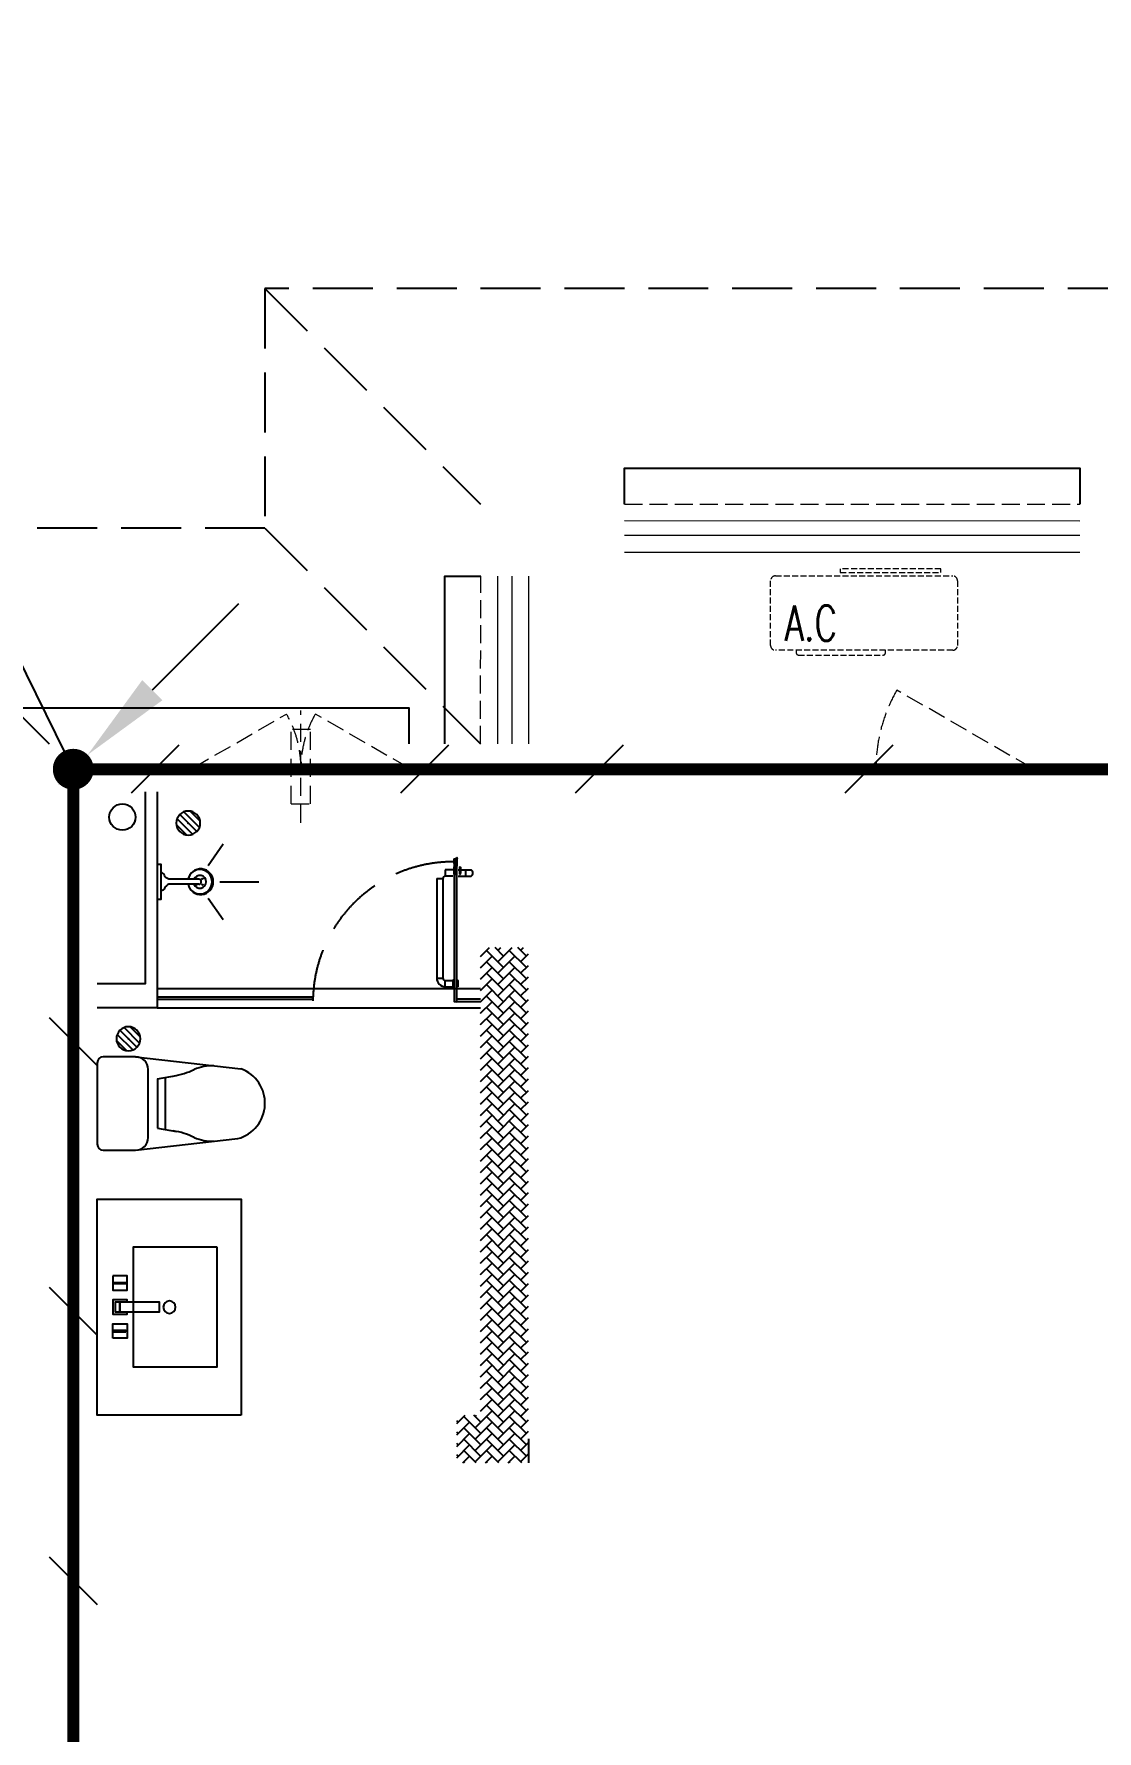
# Model space of a CAD drawing. Extents: x 3002737 to 4077523, y -995787 to -7267.
# Drawn here: x 3130973 to 3135410, y -780214 to -773133 of the extents above; entities that cross this region are included whole.
import ezdxf

# ---------------------------------------------------------------- set-up
doc = ezdxf.new("R2010")
doc.units = 0
doc.header["$LTSCALE"] = 1000
doc.header["$MEASUREMENT"] = 0
for name, pattern in [('CENTER2', [1.125, 0.75, -0.125, 0.125, -0.125]), ('DASH', [0.35, 0.25, -0.1]), ('HIDDEN', [0.375, 0.25, -0.125])]:
    doc.linetypes.add(name, pattern=pattern)
doc.layers.get('0').update_dxf_attribs({"linetype": 'CONTINUOUS'})
for name, color, linetype in [('!!电气', 1, 'CONTINUOUS'), ('DIM-照明', 7, 'CONTINUOUS'), ('IP-bath&kitchen-JOHNSON', 4, 'CONTINUOUS'), ('LVTRY', 252, 'CONTINUOUS'), ('LWIRE', 4, 'CONTINUOUS'), ('P-bath&kitchen-JOHNSON', 4, 'CONTINUOUS'), ('SHTLN', 4, 'CONTINUOUS'), ('VPIPE-中水', 122, 'CONTINUOUS'), ('WIRE-接地', 2, 'CONTINUOUS'), ('保温', 6, 'CONTINUOUS'), ('卫生间', 6, 'CONTINUOUS'), ('看线', 185, 'CONTINUOUS')]:
    doc.layers.add(name, color=color, linetype=linetype)
for name, color, linetype, lineweight in [('WINDOW', 146, 'CONTINUOUS', 20), ('平面-栏杆', 56, 'CONTINUOUS', 15), ('平面-看线', 252, 'CONTINUOUS', 15), ('平面-空调室内机', 176, 'CONTINUOUS', 9), ('平面-空调预留孔', 252, 'CONTINUOUS', 15)]:
    doc.layers.add(name, color=color, linetype=linetype, lineweight=lineweight)
doc.styles.add('_TCH_DIM', font='SIMPLEX', dxfattribs={"bigfont": 'GBCBIG'})
doc.styles.get("Standard").update_dxf_attribs({"font": 'gbenor.shx', "bigfont": 'gbcbig.shx'})
pattern_1 = [(45, (-420616.58, -363823.725), (0, 47.4157523), [100.584, -33.528]), (135, (-420592.87, -363800.017), (3e-15, 47.4157523), [100.584, -33.528])]

# ---------------------------------------------------------------- blocks, each defined once
blk = doc.blocks.new('rrrrrrrrrrrra')
at = {"color": 8}
for p, q in [((-112.4, 458.7), (-112.4, 324.3)), ((252.6, 483.7), (-87.4, 483.7)), ((277.6, 324.3), (277.6, 458.7)), ((-112.4, 324.3), (-63.7, -103.4)), ((277.6, 324.3), (227.5, -115.6)), ((-59.1, 271.1), (224.3, 271.1)), ((-20.6, 232.4), (-34.2, 153.6)), ((185.8, 232.4), (-20.6, 232.4)), ((185.8, 232.4), (199.4, 153.6)), ((191.3, 200.5), (-26.1, 200.5))]:
    blk.add_line(p, q, dxfattribs=at)
for centre, radius, start, end in [((-87.4, 458.7), 25, 90, 180), ((252.6, 458.7), 25, 0, 90), ((-59.1, 324.3), 53.3, 180, 270), ((224.3, 324.3), 53.3, 270, 0), ((-322.6, 209.8), 293.8, 333.53685, 351.48282), ((487.8, 209.8), 293.8, 188.51718, 206.46315), ((149, -3.2), 224.1, 158.52022, 180), ((16.2, -3.2), 224.1, 0, 21.47978), ((83.8, -63.6), 152.8, 195.07732, 340.11812)]:
    blk.add_arc(centre, radius, start, end, dxfattribs=at)
blk = doc.blocks.new('A$C1E0F638F')
for points in [[(499.7, 435.1), (499.7, 85.1), (0, 85.1), (0, 435.1)], [(269.9, 30), (229.9, 30), (229.9, 195), (269.9, 195)], [(119.9, 0), (179.9, 0), (179.9, 60), (119.9, 60)], [(146.9, 55), (152.9, 55), (152.9, 5), (146.9, 5)], [(229.9, 30), (269.9, 30), (269.9, 10), (229.9, 10)], [(379.9, 0), (319.9, 0), (319.9, 60), (379.9, 60)], [(352.9, 55), (346.9, 55), (346.9, 5), (352.9, 5)]]:
    blk.add_lwpolyline(points, close=True)
blk.add_lwpolyline([(269.9, 60), (279.9, 60), (279.9, 0), (219.9, 0), (219.9, 60), (229.9, 60)])
blk.add_circle((249.9, 236.3), 26)
blk = doc.blocks.new('$lvtry$00000171')
for p, q in [((-74, 11), (-11, 74)), ((-70, -27), (27, 70)), ((-53, -53), (53, 53)), ((-27, -70), (70, 27)), ((11, -74), (74, -11))]:
    blk.add_line(p, q)
blk.add_circle((0, 0), 75)
blk.add_point((0, 0))
blk = doc.blocks.new('A$C5DCB2F21')
at = {"layer": 'IP-bath&kitchen-JOHNSON', "color": 8}
for p, q in [((73.6, 0), (-73.6, 0)), ((-10.5, -173.5), (-10.5, -49.3)), ((10.6, -173.5), (10.6, -49.3)), ((-68.3, -213.2), (-157.7, -275)), ((-0.1, -261.4), (-0.1, -424.7)), ((68.2, -213.2), (157.6, -275))]:
    blk.add_line(p, q, dxfattribs=at)
blk.add_lwpolyline([(73.6, 0), (73.6, -15.8), (-73.6, -15.8), (-73.6, 0)], dxfattribs=at)
for points in [[(-26.3, -30.7, -0.364142), (-37.8, -15.8, -0.020495)], [(-10.5, -49.4, 0.214893), (-26.3, -30.7, 7.649644)], [(10.6, -49.3, -0.21439), (26.3, -30.7, -7.649644)], [(26.3, -30.7, 0.364142), (37.8, -15.8, 0.020495)]]:
    blk.add_lwpolyline(points, format="xyb", dxfattribs=at)
blk.add_arc((0, -173.5), 10.5, 180, 0, dxfattribs=at)
for centre, major_axis, ratio, start_param, end_param in [((0, -181.3), (53.6, 0), 0.987577, 1.76809, 7.656688), ((0, -178.8), (-51, 0), 0.990052, -1.36297, 4.504563), ((0, -177.8), (-26.8, 0), 0.994812, -1.167677, 4.309269), ((-12.4, -164.7), (0, 1.43), 0.85, -1.570796, 4.712389), ((-12.4, -189.2), (0, 1.43), 0.85, 4.712389, 10.995574), ((12.5, -164.7), (0, 1.43), 0.85, 4.712389, 10.995574), ((12.5, -189.2), (0, 1.43), 0.85, 4.712389, 10.995574)]:
    blk.add_ellipse(centre, major_axis=major_axis, ratio=ratio, start_param=start_param, end_param=end_param, dxfattribs=at)
blk = doc.blocks.new('GDGDRGDGRD')
blk.add_hatch(color=252).paths.add_polyline_path([(491782.3, 524769), (491781.2, 524771.8), (491772.9, 524768.4), (491774, 524765.6)])
at = {"color": 252}
for p, q in [((491771.2, 524768.2), (491783, 524773.1)), ((491771.9, 524767.9), (491772.4, 524768.2)), ((491772, 524751.9), (491774.2, 524751.4)), ((491774.2, 524751.4), (491772.1, 524751.5)), ((491782.8, 524759.9), (491772.3, 524759.9)), ((491772.4, 524768.2), (491773.7, 524764.9)), ((491782.8, 524761.2), (491772.4, 524761.2)), ((491772.6, 524759.9), (491772.6, 524740.3)), ((491773.7, 524764.9), (491783, 524768.8)), ((491777.6, 524770.8), (491777.6, 524731.7)), ((491783.2, 524752), (491781, 524751.5)), ((491781, 524751.5), (491783.1, 524751.5)), ((491781.6, 524772), (491783.3, 524772.7)), ((491781.6, 524772), (491783, 524768.8)), ((491782.6, 524759.9), (491782.6, 524738.5))]:
    blk.add_line(p, q, dxfattribs=at)
for centre, radius, start, end in [((491783.7, 524755), 13.5, 155.15235, 208.97795), ((491771.6, 524767.3), 1, 111.52657, 175.76516), ((491791.1, 524766.6), 20.5, 177.99149, 196.90025), ((491772.1, 524767.5), 0.5, 112.73297, 178.05418), ((491791.1, 524766.7), 19.5, 177.46581, 196.24837), ((491786.2, 524755.4), 14.6, 161.89734, 193.71468), ((491772.3, 524748.7), 0.5, 208.97795, 24.22835), ((491781.4, 524752.8), 9.42, 188.01541, 204.22835), ((491782.7, 524748.6), 0.5, 155.41865, 330.15022), ((491771.6, 524753.7), 11.7, 335.41865, 349.51767), ((491806.6, 524764.1), 24, 160.76087, 187.04874), ((491771.3, 524755.4), 12.4, 343.94508, 21.34777), ((491783.4, 524772), 1.17, 340.04011, 112.53297), ((491771.5, 524755), 13.4, 330.15022, 25.08154), ((491783.5, 524772.2), 0.5, 340.76087, 112.53297), ((491803.9, 524764.6), 20.6, 160.04011, 190.84731)]:
    blk.add_arc(centre, radius, start, end, dxfattribs=at)
blk.add_open_spline([(491772.6, 524740.3), (491773.5, 524739.5), (491775.3, 524737.9), (491778.5, 524741.7), (491781, 524739.7), (491782.6, 524738.5)], degree=3, knots=[0, 0, 0, 0, 3.066329, 6.218313, 11.124135, 11.124135, 11.124135, 11.124135])
at = {"layer": 'IP-bath&kitchen-JOHNSON', "color": 252}
for p, q in [((490532.6, 524228.1), (491882.6, 524228.1)), ((490532.6, 524193.1), (491182.6, 524193.1)), ((490532.6, 524183.1), (491182.6, 524183.1)), ((491182.6, 524183.1), (491182.6, 524193.1)), ((491882.6, 524183.1), (491782.6, 524183.1)), ((491782.6, 524173.1), (491782.6, 524183.1)), ((491882.6, 524173.1), (491782.6, 524173.1)), ((490532.6, 524148.1), (491882.6, 524148.1))]:
    blk.add_line(p, q, dxfattribs=at)
for points in [[(490532.6, 525048.5), (490532.6, 524148.1), (490282.6, 524148.1)], [(490482.6, 525048.5), (490482.6, 524248.1), (490282.6, 524248.1)]]:
    blk.add_lwpolyline(points, dxfattribs=at)
at = {"layer": 'LVTRY', "color": 252}
blk.add_lwpolyline([(490882.6, 522448.5), (490282.6, 522448.5), (490282.6, 523348.5), (490882.6, 523348.5)], close=True, dxfattribs=at)
at = {"layer": 'P-bath&kitchen-JOHNSON', "color": 252}
for p, q in [((491735.2, 524722.6), (491735.2, 524697.2)), ((491766.9, 524722.6), (491735.2, 524722.6)), ((491772.5, 524735.5), (491778.8, 524735.5)), ((491772.5, 524705.5), (491772.5, 524735.5)), ((491775.4, 524735.5), (491777.7, 524733.2)), ((491775.4, 524716.5), (491775.4, 524735.5)), ((491775.4, 524724.6), (491775.4, 524705.5)), ((491777.7, 524718), (491777.7, 524733.2)), ((491778.8, 524735.5), (491780.5, 524733.8)), ((491778.8, 524733.2), (491778.8, 524735.5)), ((491780.5, 524733.2), (491780.5, 524733.8)), ((491788.8, 524722.6), (491843.5, 524722.6)), ((491794.2, 524735.5), (491797.1, 524735.5)), ((491794.2, 524735.5), (491794.2, 524705.5)), ((491797.1, 524735.5), (491799.4, 524733.2)), ((491797.1, 524735.5), (491797.1, 524718.1)), ((491797.1, 524705.5), (491797.1, 524723)), ((491799.4, 524707.9), (491799.4, 524733.2)), ((491820.4, 524697.2), (491820.4, 524722.6)), ((491699.5, 524686.9), (491699.5, 524271.2)), ((491699.5, 524686.9), (491724.8, 524686.9)), ((491724.8, 524686.9), (491724.8, 524271.2)), ((491766.9, 524697.2), (491735.2, 524697.2)), ((491772.5, 524705.5), (491778.8, 524705.5)), ((491775.4, 524705.5), (491777.7, 524707.8)), ((491777.7, 524718), (491777.7, 524707.8)), ((491778.8, 524707.8), (491778.8, 524705.5)), ((491778.8, 524705.5), (491780.5, 524707.3)), ((491780.5, 524707.8), (491780.5, 524707.3)), ((491788.8, 524697.2), (491843.5, 524697.2)), ((491794.2, 524705.5), (491797.1, 524705.5)), ((491797.1, 524705.5), (491799.4, 524707.9)), ((491699.5, 524271.2), (491724.8, 524271.2)), ((491735.2, 524235.5), (491735.2, 524260.8)), ((491735.2, 524260.8), (491766.9, 524260.8)), ((491735.2, 524235.5), (491766.9, 524235.5)), ((491769.2, 524263.1), (491766.9, 524260.8)), ((491766.9, 524260.8), (491766.9, 524235.5)), ((491769.2, 524233.2), (491766.9, 524235.5)), ((491769.2, 524263.1), (491769.2, 524233.2)), ((491772, 524263.1), (491769.2, 524263.1)), ((491772, 524233.2), (491769.2, 524233.2)), ((491772, 524263.1), (491772, 524233.2)), ((491783.6, 524263.1), (491786.4, 524263.1)), ((491783.6, 524233.2), (491783.6, 524263.1)), ((491783.6, 524233.2), (491786.4, 524233.2)), ((491786.4, 524233.2), (491786.4, 524263.1)), ((491786.4, 524263.1), (491788.2, 524261.4)), ((491788.2, 524234.9), (491788.2, 524261.4))]:
    blk.add_line(p, q, dxfattribs=at)
blk.add_lwpolyline([(491782.6, 524173.1), (491782.6, 524759.9), (491772.6, 524759.9), (491772.6, 524173.2)], close=True, dxfattribs=at)
at = {"layer": 'P-bath&kitchen-JOHNSON', "color": 252, "linetype": 'DASH'}
blk.add_arc((491768.7, 524170.7), 586.2, 89.79672, 179.39224, dxfattribs=at)
at = {"layer": 'P-bath&kitchen-JOHNSON', "color": 252}
blk.add_arc((491834.9, 524709.9), 15.3, 304.05298, 55.96165, dxfattribs=at)
for centre, major_axis, start_param, end_param in [((491735.2, 524686.9), (0, 10.4), 0, 1.570796), ((491735.2, 524271.2), (0, 35.7), 1.570796, 3.141593), ((491735.2, 524271.2), (0, 10.4), 1.570796, 3.141593)]:
    blk.add_ellipse(centre, major_axis=major_axis, ratio=1, start_param=start_param, end_param=end_param, dxfattribs=at)
at = {"layer": 'IP-bath&kitchen-JOHNSON', "color": 252, "rotation": 90.008488524447}
blk.add_blockref('A$C5DCB2F21', (490532.6, 524673.5), dxfattribs=at)
at = {"layer": 'LVTRY', "color": 252, "xscale": -0.6666666667107826, "yscale": 0.6666666667107826}
for p in [(490662.6, 524918.5), (490412.6, 524018.5)]:
    blk.add_blockref('$lvtry$00000171', p, dxfattribs=at)
at = {"layer": 'LVTRY', "color": 252, "extrusion": (0, 0, -1), "xscale": -1, "zscale": -1, "rotation": 270}
blk.add_blockref('rrrrrrrrrrrra', (-490766.3, 523665.7), dxfattribs=at)
at = {"layer": 'LVTRY', "color": 252, "xscale": -1, "rotation": 270}
blk.add_blockref('A$C1E0F638F', (490347.5, 522648.8), dxfattribs=at)
blk = doc.blocks.new('dongkong')
at = {"layer": '平面-空调预留孔', "color": 8, "linetype": 'HIDDEN', "ltscale": 0.3}
for p, q in [((-603796, 210899.9), (-603796, 210431.5)), ((-603836, 210821), (-603836, 210510.8)), ((-603836, 210821), (-603756, 210821)), ((-603756, 210821), (-603756, 210510.8))]:
    blk.add_line(p, q, dxfattribs=at)
blk.add_lwpolyline([(-603756, 210510.8), (-603836, 210510.8)], dxfattribs=at)
blk = doc.blocks.new('A$C148B7D8E')
at = {"layer": '卫生间', "color": 252, "linetype": 'DASH'}
for p, q in [((900, 10000), (1800, 9100)), ((-900, 9000), (0, 8100)), ((900, 9000), (1800, 8100))]:
    blk.add_line(p, q, dxfattribs=at)
blk.add_lwpolyline([(16100, 14000), (16100, 15400), (7700, 15400), (7700, 10800), (7300, 10800), (7300, 10000), (900, 10000), (900, 9000), (-900, 9000), (-900, -900), (1750, -900), (1750, -2100), (23450, -2100), (23450, -900), (25100, -900)], dxfattribs=at)
blk = doc.blocks.new('rtyryrtyeeretee')
at = {"layer": '平面-空调预留孔', "color": 252, "linetype": 'DASH', "ltscale": 0.1}
for p, q in [((669748.9, 343882), (669748.9, 343872)), ((670121.7, 343872), (670121.7, 343882)), ((669758.9, 343862), (670111.7, 343862))]:
    blk.add_line(p, q, dxfattribs=at)
blk.add_lwpolyline([(670352.8, 344221.1), (669933, 344221.1), (669933, 344206), (670352.8, 344206)], close=True, dxfattribs=at)
blk.add_lwpolyline([(670402, 343882), (669662, 343882, -0.414214), (669642, 343902), (669642, 344172, -0.414214), (669662, 344192), (670402, 344192, -0.414214), (670422, 344172), (670422, 343902, -0.414214)], format="xyb", close=True, dxfattribs=at)
for centre, start, end in [((669758.9, 343872), 180, 270), ((670111.7, 343872), 270, 0)]:
    blk.add_arc(centre, 10, start, end, dxfattribs=at)
at = {"layer": '平面-空调预留孔', "color": 252, "linetype": 'DASH', "ltscale": 0.1, "style": '_TCH_DIM', "width": 0.705882}
blk.add_text('A.C', height=146.88, dxfattribs=at).set_placement((669701.4, 343921.6))
blk = doc.blocks.new('A$C66B635E3')
at = {"layer": '保温', "linetype": 'ByBlock', "ltscale": 10}
h = blk.add_hatch(dxfattribs=at)
h.set_pattern_fill('AR-HBONE', color=252, scale=55)
h.set_pattern_definition(pattern_1)
h.paths.add_polyline_path([(1900.1, 6200), (1900.1, 8350), (1700.1, 8350), (1700.1, 6200)])
h = blk.add_hatch(dxfattribs=at)
h.set_pattern_fill('AR-HBONE', color=252, scale=55)
h.set_pattern_definition(pattern_1)
h.paths.add_polyline_path([(1700.1, 6200), (1700.1, 6400), (1600.1, 6400), (1600.1, 6200)])
at = {"layer": 'VPIPE-中水', "color": 252, "linetype": 'Continuous'}
blk.add_circle((205.1, 8895), 55, dxfattribs=at)
at = {"layer": 'WINDOW', "color": 252, "linetype": 'DASH', "ltscale": 0.3}
for points in [[(4000, 9100), (3436.9, 9424.6, 0.131485), (3350, 9100)], [(500.1, 9100), (889.8, 9324.9, -0.131605), (950.1, 9100)], [(1400.1, 9100), (1010.3, 9324.9, 0.131605), (950.1, 9100)]]:
    blk.add_lwpolyline(points, format="xyb", dxfattribs=at)
at = {"layer": '保温', "color": 252, "linetype": 'ByBlock', "ltscale": 10}
blk.add_line((1900.1, 6300), (1900.1, 6200), dxfattribs=at)
at = {"layer": '平面-栏杆', "color": 252}
for points in [[(4200, 10130), (2300, 10130.3)], [(4200, 10070), (2300, 10070.3)], [(1770.3, 9900), (1770, 9200)], [(1830.3, 9900), (1830, 9200)]]:
    blk.add_lwpolyline(points, dxfattribs=at)
at = {"layer": '平面-看线', "color": 252, "linetype": 'DASH', "ltscale": 0.3}
blk.add_line((1700, 9200), (1700.3, 9900), dxfattribs=at)
blk.add_lwpolyline([(2300, 10200), (4200, 10200)], dxfattribs=at)
at = {"layer": '平面-看线', "color": 252}
for points in [[(2300, 10000), (4200, 10000)], [(1900.3, 9900), (1900, 9200)]]:
    blk.add_lwpolyline(points, dxfattribs=at)
at = {"layer": '看线', "color": 252, "ltscale": 0.5}
for points in [[(2300, 10200), (2300, 10350), (4200, 10350), (4200, 10200)], [(1550.3, 9200), (1550.3, 9900), (1700.3, 9900)]]:
    blk.add_lwpolyline(points, dxfattribs=at)
at = {"layer": '看线', "color": 252}
blk.add_lwpolyline([(2300, 1100), (2300, 950), (-250, 950), (-250, 9350), (1400.1, 9350), (1400.1, 9200)], dxfattribs=at)
at = {"color": 252}
for name, p in [('A$C148B7D8E', (-100, 1100)), ('rtyryrtyeeretee', (-666732.1, -334291)), ('GDGDRGDGRD', (-490182.5, -516048.5))]:
    blk.add_blockref(name, p, dxfattribs=at)
at = {"layer": '平面-空调室内机', "color": 252, "ltscale": 0.3, "xscale": -1, "rotation": 180}
blk.add_blockref('dongkong', (604746, 219771), dxfattribs=at)
blk = doc.blocks.new('$TelecSys$00000008')
blk.add_line((0.4, 0.4), (-0.4, -0.4))
blk = doc.blocks.new('$TelecSys$00000078')
for p, q in [((1.15, 1.15), (0.55, 0.55)), ((0.104, 0.104), (0.104, 0.104)), ((-0.104, -0.104), (-0.104, -0.104))]:
    blk.add_line(p, q)
at = {"const_width": 0.142}
blk.add_lwpolyline([(-0.071, 0, 1), (0.071, 0, 1)], format="xyb", close=True, dxfattribs=at)
blk.add_solid([(0.62, 0.48), (0.48, 0.62), (0.1, 0.1)])
at = {"width": 0.8, "flags": 9}
blk.add_attdef('A', (0, 0), '', height=0.00002, dxfattribs=at)

msp = doc.modelspace()

# ---------------------------------------------------------------- linework, layer by layer
at = {"layer": 'DIM-照明', "color": 7, "ltscale": 0.8}
msp.add_line((3131145.3, -776216.6), (3130861, -775640.1), dxfattribs=at)
at = {"layer": 'WIRE-接地', "color": 2, "linetype": 'CENTER2', "const_width": 50}
for points in [[(3131137.6, -776200.6), (3132944.6, -776200.6), (3139344.5, -776200.6), (3139344.5, -774402), (3141443.5, -774402), (3141443.5, -772301.7), (3139736.3, -772301.7), (3139736.3, -769800.5), (3146150.7, -769800.5), (3146150.7, -772286), (3145839.8, -772286), (3145839.8, -774399.5), (3147944.3, -774399.5), (3147944.3, -775198), (3147944.3, -776193.7), (3164335.3, -776193.7)], [(3158840, -784099.6), (3153442.1, -784099.6), (3153442.1, -783495.7), (3146840.2, -783495.7), (3146840.2, -784701.2), (3146093.4, -784701.2), (3146093.4, -785296.5), (3141185.9, -785296.5), (3141185.9, -784693.6), (3140439.9, -784693.6), (3140439.9, -783504.3), (3133843.2, -783504.3), (3133843.2, -784097.2), (3131137.4, -784097.2), (3131137.4, -776200.6)]]:
    msp.add_lwpolyline(points, dxfattribs=at)

# ---------------------------------------------------------------- block references
at = {"layer": '!!电气'}
msp.add_blockref('A$C66B635E3', (3131137.4, -785295.1), dxfattribs=at)
at = {"layer": 'LWIRE', "color": 2, "xscale": 600, "yscale": 600, "zscale": 600}
msp.add_blockref('$TelecSys$00000078', (3131137.4, -776200.6), dxfattribs=at)
at = {"layer": 'SHTLN', "color": 2, "xscale": 250, "yscale": 250, "zscale": 250}
for p in [(3131478.6, -776200.6), (3132603.6, -776200.6), (3133332.1, -776200.6), (3134457.1, -776200.6)]:
    msp.add_blockref('$TelecSys$00000008', p, dxfattribs=at)
at = {"layer": 'SHTLN', "color": 2, "xscale": 250, "yscale": 250, "zscale": 250, "rotation": 90}
for p in [(3131137.4, -777336.4), (3131137.4, -778461.4), (3131137.4, -779586.4)]:
    msp.add_blockref('$TelecSys$00000008', p, dxfattribs=at)

doc.saveas('drawing.dxf')
